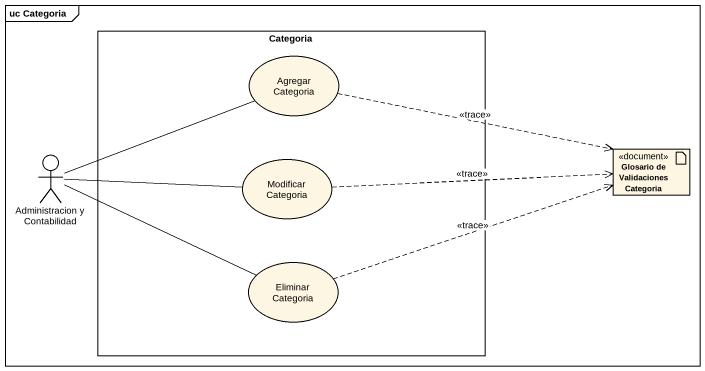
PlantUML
@startuml
mainframe uc Categoria
rectangle Categoria {
  usecase "Agregar Categoria" as Agregar_Categoria
  usecase "Modificar Categoria" as Modificar_Categoria
  usecase "Eliminar Categoria" as Eliminar_Categoria
}
actor "Administracion y Contabilidad" as Administracion_y
artifact "Glosario de Validaciones Categoria" as Glosario_de_Validaciones <<document>>
Agregar_Categoria .right.> Glosario_de_Validaciones : <<trace>>
Administracion_y -right- Agregar_Categoria
Administracion_y -right- Modificar_Categoria
Administracion_y -right- Eliminar_Categoria
Modificar_Categoria .right.> Glosario_de_Validaciones : <<trace>>
Eliminar_Categoria .right.> Glosario_de_Validaciones : <<trace>>
@enduml
